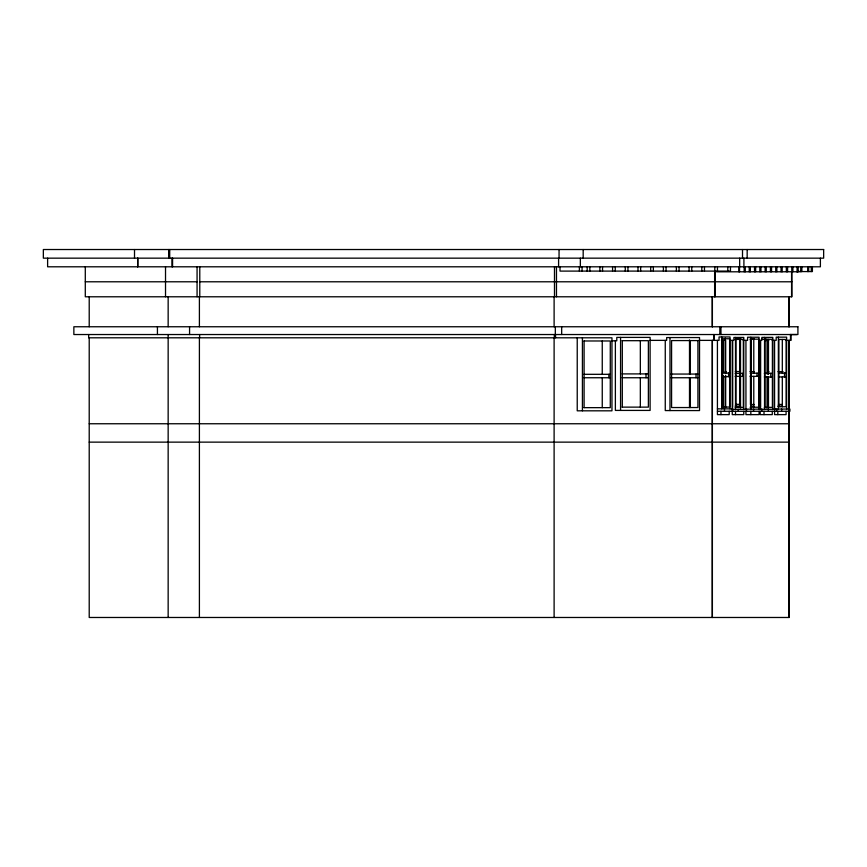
<?xml version="1.0" encoding="UTF-8"?>
<svg xmlns="http://www.w3.org/2000/svg" width="867" height="867" viewBox="0 0 867 867"><rect width="100%" height="100%" fill="white"/><g stroke="black" fill="none" stroke-linecap="round" stroke-linejoin="round"><path stroke-width="1.3" d="M730.458 266.798L730.458 271.1L560.017 271.1L560.017 266.798M716.576 271.815L798.193 271.761L798.193 266.798M789.989 334.564L796.74 334.532M764.64 340.471L768.812 340.46L767.035 340.46L767.035 374.013M796.881 271.544L801.867 271.544L801.867 266.798M796.665 271.566L812.401 271.566L812.401 266.798M85.291 281.786L197.069 281.786M199.778 281.786L791.864 281.786M721.55 338.769L729.624 338.769L729.624 407.057L721.55 407.057M735.79 338.769L740.906 338.769M754.323 338.813L750.454 338.813L750.454 371.661M750.074 339.16L758.668 339.16L758.668 407.23L750.074 407.23M735.151 339.409L743.344 339.409L743.344 407.382L735.151 407.382M761.714 339.29L772.399 339.29L772.399 407.382L764.336 407.382M778.696 339.452L786.12 339.452L786.12 406.753L778.696 406.753M721.42 340.341L725.256 340.341M650.001 340.373L666.669 340.373L666.669 337.556L699.528 337.556L699.528 410.568L665.26 410.568L665.26 340.373M698.824 340.373L719.046 340.373L719.046 336.96L730.025 336.96L730.025 408.856M729.624 340.373L733.883 340.373L733.883 337.447L743.778 337.447L743.778 409.343M743.225 340.373L747.571 340.373L747.571 337.241L759.091 337.241L759.091 409.148M759.438 340.373L761.844 340.373L761.844 337.393L772.822 337.393L772.822 409.289M772.129 340.373L776.193 340.373L776.193 337.155L786.629 337.155L786.629 409.061M785.665 340.373L790.986 340.373L790.986 334.532M622.094 340.688L648.375 340.688L648.375 407.132L622.094 407.132M611.679 340.829L616.784 340.829L616.784 337.404L650.109 337.404L650.109 410.416L615.375 410.416L615.375 340.829M583.924 340.98L610.281 340.98L610.281 407.653L583.924 407.653M726.329 371.553L725.256 371.553L725.972 373.276M735.292 371.553L740.418 371.553M749.966 371.661L754.323 371.661M768.986 371.672L767.924 371.672L767.924 374.132M777.959 371.672L783.096 371.672M721.55 373.048L729.624 373.048M750.074 373.189L758.668 373.189M778.458 373.103L786.12 373.103M735.151 373.395L743.344 373.395M764.336 373.341L772.399 373.341M622.094 373.905L648.375 373.905M671.004 374.056L697.924 374.056M583.924 374.316L610.281 374.316M735.151 376.365L743.344 376.365M750.074 376.365L758.668 376.365M721.55 376.657L729.624 376.657M764.336 376.993L772.399 376.993M778.458 376.939L786.12 376.939M583.924 377.752L610.281 377.752M622.094 377.752L648.375 377.752M671.004 377.752L697.924 377.752M735.79 404.347L739.627 404.347M778.447 404.477L782.305 404.477M754.323 404.521L750.454 404.521L750.454 375.292M735.151 406.114L740.559 406.114M750.779 406.222L753.9 406.222M777.807 406.222L781.871 406.222M717.421 408.856L732.745 408.856L732.745 411.283M774.567 409.061L789.891 409.061L789.891 411.283L717.421 411.283M732.247 409.343L746.487 409.343L746.487 411.283M89.214 423.757L789.208 423.757M89.214 442.137L789.208 442.137M820.388 258.16L820.388 266.798L47.62 266.798L47.62 258.16M811.284 266.798L811.284 271.566M808.673 266.798L808.673 271.566M807.686 266.798L807.686 271.566M800.75 266.798L800.75 271.544M797.087 266.798L797.087 271.815M792.893 266.798L792.893 271.815M791.777 266.798L791.864 296.785L85.291 296.785L85.291 266.798M791.582 271.794L791.582 296.785M790.498 334.532L790.498 340.373M789.208 296.785L789.208 326.761M789.208 340.373L789.208 617.477L89.214 617.477L89.214 337.805M788.862 296.785L788.862 326.761M788.862 340.373L788.862 617.477M787.583 266.798L787.583 271.815M786.358 266.798L786.358 271.815M786.087 411.283L786.087 414.632L774.567 414.632L774.567 340.373M784.494 373.103L784.494 376.939M782.316 339.452L782.316 373.103M782.316 376.939L782.316 406.753M782.164 266.798L782.164 271.815M781.633 409.061L781.633 411.283M781.048 266.798L781.048 271.815M778.88 339.452L778.88 406.753M778.371 337.155L778.371 409.061M777.829 411.283L777.829 414.632M776.865 266.798L776.865 271.815M776.626 411.283L776.626 409.289L760.207 409.289L760.207 340.373M775.748 266.798L775.748 271.815M772.28 411.283L772.28 414.632L760.207 414.632L760.207 411.283M771.554 266.798L771.554 271.815M770.763 373.341L770.763 376.993M770.449 266.798L770.449 271.815M768.476 340.373L768.476 374.154M768.476 376.852L768.476 407.934M768.368 409.289L768.368 411.283M768.054 339.29L768.054 373.341M768.054 376.993L768.054 407.382M767.035 376.701L767.035 408.075M766.255 266.798L766.255 271.815M765.659 338.228L765.659 340.482L765.214 338.228M765.149 266.798L765.149 271.815M764.976 339.29L764.976 407.382M764.553 337.393L764.553 409.289M764.011 411.283L764.011 414.632M761.811 411.283L761.811 409.148L745.945 409.148L745.945 340.373M760.955 266.798L760.955 271.815M760.63 340.601L760.63 407.382M759.839 266.798L759.839 271.815M759.091 411.283L759.091 414.632L745.945 414.632L745.945 411.283M757.043 373.189L757.043 376.365M755.645 266.798L755.645 271.815M754.539 266.798L754.539 271.815M753.781 339.16L753.781 373.189M753.781 376.365L753.781 407.23M753.553 409.148L753.553 411.283M751.256 339.16L751.19 408.075M750.833 337.241L750.833 409.148M750.833 411.283L750.833 414.632M750.345 266.798L750.345 271.815M749.24 266.798L749.24 271.815M747.17 249.523L747.17 258.16M745.284 266.798L745.284 271.815M744.168 266.798L744.168 271.815M743.908 258.16L743.908 266.798M743.778 411.283L743.778 414.632L732.247 414.632L732.247 340.373M742.791 373.395L742.791 376.365M742.51 249.523L742.51 258.16M740.516 340.373L740.516 407.989M740.082 339.409L740.082 407.382M739.67 258.16L739.67 266.798M739.714 340.373L739.714 407.62M739.529 266.798L739.529 271.815M738.857 266.798L738.857 271.815M738.229 409.343L738.229 411.283M735.942 339.409L735.942 407.382M735.509 337.447L735.509 409.343M735.509 411.283L735.509 414.632M732.691 340.72L732.691 407.382M729.212 411.283L729.212 414.632L717.421 414.632L717.421 340.373M728.54 373.048L728.54 376.657M727.792 266.798L727.792 271.1M725.679 340.373L725.679 372.593M725.679 375.281L725.679 407.512M725.256 338.108L725.278 373.048M725.278 376.657L725.278 407.057M724.476 408.856L724.476 411.283M723.49 340.341L723.49 372.637M723.49 375.324L723.49 407.62M722.168 338.769L722.168 407.057M721.767 336.96L721.767 408.856M720.954 326.761L720.954 334.532M720.954 411.283L720.954 414.632M719.827 326.761L719.827 334.532M717.453 266.798L717.453 271.1M715.102 270.547L715.102 296.785M714.798 266.798L714.798 271.1M714.625 270.547L714.625 296.785M714.018 334.532L714.018 340.373M713.682 334.532L713.682 340.373M712.381 296.785L712.381 326.761M712.381 340.373L712.381 617.477M712.262 296.785L712.262 326.761M712.262 340.373L712.262 617.477M704.459 266.798L704.459 271.1M701.804 266.798L701.804 271.1M696.028 374.056L696.028 377.752M691.758 266.798L691.758 271.1M690.36 340.568L690.36 374.056M690.36 377.752L690.36 407.544M689.503 339.918L689.503 373.764M689.503 377.828L689.503 407.609M689.092 266.798L689.092 271.1M679.056 266.798L679.056 271.1M676.39 266.798L676.39 271.1M669.985 337.556L669.985 410.568M666.051 266.798L666.051 271.1M663.396 266.798L663.396 271.1M653.35 266.798L653.35 271.1M650.694 266.798L650.694 271.1M646.013 373.905L646.013 377.752M640.648 266.798L640.648 271.1M640.334 340.688L640.334 373.905M640.334 377.752L640.334 407.132M637.993 266.798L637.993 271.1M627.946 266.798L627.946 271.1M625.28 266.798L625.28 271.1M622.311 340.688L622.311 407.132M620.566 337.404L620.566 410.416M615.245 266.798L615.245 271.1M612.579 266.798L612.579 271.1M608.862 374.316L608.862 377.752M602.532 266.798L602.532 271.1M602.251 340.98L602.251 374.316M602.251 377.752L602.251 407.653M599.877 266.798L599.877 271.1M589.831 266.798L589.831 271.1M587.176 266.798L587.176 271.1M584.098 340.98L584.098 407.653M583.177 249.523L583.177 258.16M582.418 337.805L582.418 410.817M582.06 266.798L582.06 271.1M580.348 258.16L580.348 266.798M579.394 266.798L579.394 271.1M577.227 337.805L577.227 410.817L611.961 410.817L611.961 337.805L88.662 337.805L88.662 334.532M561.675 326.761L561.675 334.532M559.052 249.523L559.052 258.16M558.597 258.16L558.597 266.798M556.473 266.798L556.473 296.785M555.53 334.532L555.53 337.805M555.324 326.761L555.324 334.532M554.49 266.798L554.49 296.785M554.338 334.532L554.338 337.805M554.111 296.785L554.111 326.761M554.111 337.805L554.111 617.477M199.778 266.798L199.778 296.785M199.627 334.532L199.627 337.805M199.399 296.785L199.399 326.761M199.399 337.805L199.399 617.477M197.069 266.798L197.069 296.785M189.57 326.761L189.57 334.532M172.576 258.16L172.576 266.798M171.969 258.16L171.969 266.798M169.715 249.523L169.715 258.16M168.653 249.523L168.653 258.16M168.155 296.785L168.155 326.761M168.155 334.532L168.155 617.477M165.521 266.798L165.521 296.785M157.426 326.761L157.426 334.532M137.82 258.16L137.82 266.798M137.669 258.16L137.669 266.798M134.515 249.523L134.515 258.16M89.214 296.785L89.214 326.761M823.65 249.523L43.35 249.523L43.35 258.16L823.65 258.16L823.65 249.523M797.911 326.761L73.858 326.761L73.858 334.532L797.911 334.532L797.911 326.761M697.924 340.568L671.578 340.568L671.578 407.544L697.924 407.544L697.924 340.568"/></g></svg>
